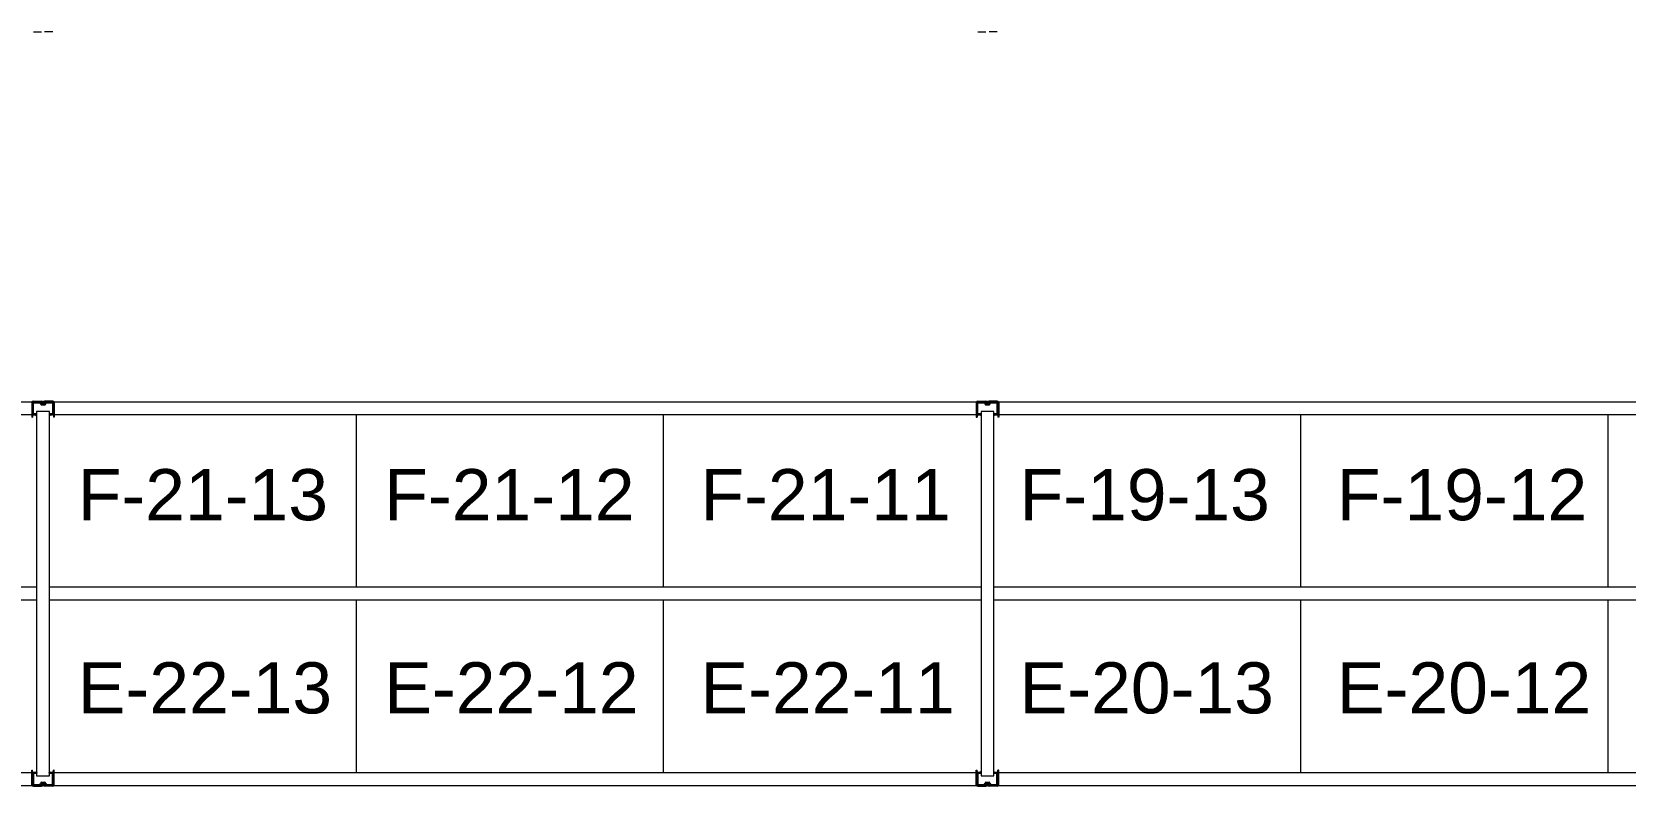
# Model space of a CAD drawing. Header units: inches. Extents: x 2743 to 10591, y -1604 to 5792.
# Drawn here: x 3122.3 to 3371.4, y 3927.9 to 4045.9 of the extents above; entities that cross this region are included whole.
import ezdxf

# ---------------------------------------------------------------- set-up
doc = ezdxf.new("R2010")
doc.units = ezdxf.units.IN
doc.header["$LTSCALE"] = 0.1875
doc.header["$MEASUREMENT"] = 0
for name, color, linetype, lineweight in [('22 Dimension', 7, 'Continuous', 5), ('32 Echelle', 160, 'Continuous', 15), ('33 Poutre', 30, 'Continuous', 15)]:
    doc.layers.add(name, color=color, linetype=linetype, lineweight=lineweight)
doc.styles.add('arial', font='')
doc.styles.get('arial').set_extended_font_data('Arial')

msp = doc.modelspace()

# ---------------------------------------------------------------- hatches: boundary and pattern name
at = {"layer": '32 Echelle'}
for points in [[(3123.08382, 3985.78941), (3123.08382, 3985.97691), (3122.89632, 3985.97691)], [(3123.08382, 3985.78941), (3123.08382, 3985.97691), (3122.89632, 3985.97691)], [(3125.08382, 3985.78941), (3125.08382, 3985.97691), (3125.27132, 3985.97691)], [(3125.08382, 3985.78941), (3125.08382, 3985.97691), (3125.27132, 3985.97691)], [(3270.70882, 3985.78941), (3270.70882, 3985.97691), (3270.52132, 3985.97691)], [(3270.70882, 3985.78941), (3270.70882, 3985.97691), (3270.52132, 3985.97691)], [(3272.70882, 3985.78941), (3272.70882, 3985.97691), (3272.89632, 3985.97691)], [(3272.70882, 3985.78941), (3272.70882, 3985.97691), (3272.89632, 3985.97691)], [(3123.08382, 3930.16441), (3123.08382, 3929.97691), (3122.89632, 3929.97691)], [(3123.08382, 3930.16441), (3123.08382, 3929.97691), (3122.89632, 3929.97691)], [(3125.08382, 3930.16441), (3125.08382, 3929.97691), (3125.27132, 3929.97691)], [(3125.08382, 3930.16441), (3125.08382, 3929.97691), (3125.27132, 3929.97691)], [(3270.70882, 3930.16441), (3270.70882, 3929.97691), (3270.52132, 3929.97691)], [(3270.70882, 3930.16441), (3270.70882, 3929.97691), (3270.52132, 3929.97691)], [(3272.70882, 3930.16441), (3272.70882, 3929.97691), (3272.89632, 3929.97691)], [(3272.70882, 3930.16441), (3272.70882, 3929.97691), (3272.89632, 3929.97691)]]:
    msp.add_hatch(color=256, dxfattribs=at).paths.add_polyline_path(points)

# ---------------------------------------------------------------- linework, layer by layer
at = {"layer": '22 Dimension'}
for p, q in [((3173.08382, 3958.97691), (3173.08382, 3985.97691)), ((3221.08382, 3958.97691), (3221.08382, 3985.97691)), ((3320.70882, 3958.97691), (3320.70882, 3985.97691)), ((3368.70882, 3958.97691), (3368.70882, 3985.97691)), ((3123.08382, 3958.97691), (2977.45882, 3958.97691)), ((3270.70882, 3958.97691), (3125.08382, 3958.97691)), ((3418.33382, 3958.97691), (3272.70882, 3958.97691)), ((3123.08382, 3956.97691), (2977.45882, 3956.97691)), ((3270.70882, 3956.97691), (3125.08382, 3956.97691)), ((3173.08382, 3929.97691), (3173.08382, 3956.97691)), ((3221.08382, 3929.97691), (3221.08382, 3956.97691)), ((3418.33382, 3956.97691), (3272.70882, 3956.97691)), ((3320.70882, 3929.97691), (3320.70882, 3956.97691)), ((3368.70882, 3929.97691), (3368.70882, 3956.97691))]:
    msp.add_line(p, q, dxfattribs=at)
at = {"layer": '32 Echelle', "linetype": 'Continuous', "lineweight": 25}
for p, q in [((3122.45886, 3987.79316), (3122.45886, 3986.16066)), ((3122.45886, 3987.79316), (3122.45886, 3986.16066)), ((3122.54886, 3986.16066), (3122.54886, 3987.79316)), ((3122.54886, 3986.16066), (3122.54886, 3987.79316)), ((3123.57145, 3987.97691), (3122.64261, 3987.97691)), ((3123.57145, 3987.97691), (3122.64261, 3987.97691)), ((3122.64261, 3987.88691), (3123.57145, 3987.88691)), ((3122.64261, 3987.88691), (3123.57145, 3987.88691)), ((3123.6611, 3987.82057), (3123.70501, 3987.67693)), ((3123.6611, 3987.82057), (3123.70501, 3987.67693)), ((3123.79108, 3987.70325), (3123.74717, 3987.84688)), ((3123.79108, 3987.70325), (3123.74717, 3987.84688)), ((3124.2869, 3987.63691), (3123.88073, 3987.63691)), ((3124.2869, 3987.63691), (3123.88073, 3987.63691)), ((3123.88073, 3987.54691), (3124.2869, 3987.54691)), ((3123.88073, 3987.54691), (3124.2869, 3987.54691)), ((3124.42047, 3987.84688), (3124.37655, 3987.70325)), ((3124.42047, 3987.84688), (3124.37655, 3987.70325)), ((3124.46262, 3987.67693), (3124.50653, 3987.82057)), ((3124.46262, 3987.67693), (3124.50653, 3987.82057)), ((3125.52502, 3987.97691), (3124.59619, 3987.97691)), ((3125.52502, 3987.97691), (3124.59619, 3987.97691)), ((3124.59619, 3987.88691), (3125.52502, 3987.88691)), ((3124.59619, 3987.88691), (3125.52502, 3987.88691)), ((3125.61877, 3987.79316), (3125.61877, 3986.16066)), ((3125.61877, 3987.79316), (3125.61877, 3986.16066)), ((3125.70877, 3986.16066), (3125.70877, 3987.79316)), ((3125.70877, 3986.16066), (3125.70877, 3987.79316)), ((3270.08386, 3987.79316), (3270.08386, 3986.16066)), ((3270.08386, 3987.79316), (3270.08386, 3986.16066)), ((3270.17386, 3986.16066), (3270.17386, 3987.79316)), ((3270.17386, 3986.16066), (3270.17386, 3987.79316)), ((3271.19645, 3987.97691), (3270.26761, 3987.97691)), ((3271.19645, 3987.97691), (3270.26761, 3987.97691)), ((3270.26761, 3987.88691), (3271.19645, 3987.88691)), ((3270.26761, 3987.88691), (3271.19645, 3987.88691)), ((3271.2861, 3987.82057), (3271.33001, 3987.67693)), ((3271.2861, 3987.82057), (3271.33001, 3987.67693)), ((3271.41608, 3987.70325), (3271.37217, 3987.84688)), ((3271.41608, 3987.70325), (3271.37217, 3987.84688)), ((3271.9119, 3987.63691), (3271.50573, 3987.63691)), ((3271.9119, 3987.63691), (3271.50573, 3987.63691)), ((3271.50573, 3987.54691), (3271.9119, 3987.54691)), ((3271.50573, 3987.54691), (3271.9119, 3987.54691)), ((3272.04547, 3987.84688), (3272.00155, 3987.70325)), ((3272.04547, 3987.84688), (3272.00155, 3987.70325)), ((3272.08762, 3987.67693), (3272.13153, 3987.82057)), ((3272.08762, 3987.67693), (3272.13153, 3987.82057)), ((3273.15002, 3987.97691), (3272.22119, 3987.97691)), ((3273.15002, 3987.97691), (3272.22119, 3987.97691)), ((3272.22119, 3987.88691), (3273.15002, 3987.88691)), ((3272.22119, 3987.88691), (3273.15002, 3987.88691)), ((3273.24377, 3987.79316), (3273.24377, 3986.16066)), ((3273.24377, 3987.79316), (3273.24377, 3986.16066)), ((3273.33377, 3986.16066), (3273.33377, 3987.79316)), ((3273.33377, 3986.16066), (3273.33377, 3987.79316)), ((3123.05886, 3986.06691), (3122.64261, 3986.06691)), ((3123.05886, 3986.06691), (3122.64261, 3986.06691)), ((3122.64261, 3985.97691), (3123.05886, 3985.97691)), ((3122.64261, 3985.97691), (3123.05886, 3985.97691)), ((3123.05886, 3985.97691), (3123.05886, 3986.06691)), ((3123.05886, 3985.97691), (3123.05886, 3986.06691)), ((3125.52502, 3986.06691), (3125.10877, 3986.06691)), ((3125.10877, 3986.06691), (3125.10877, 3985.97691)), ((3125.52502, 3986.06691), (3125.10877, 3986.06691)), ((3125.10877, 3986.06691), (3125.10877, 3985.97691)), ((3125.10877, 3985.97691), (3125.52502, 3985.97691)), ((3125.10877, 3985.97691), (3125.52502, 3985.97691)), ((3270.68386, 3986.06691), (3270.26761, 3986.06691)), ((3270.68386, 3986.06691), (3270.26761, 3986.06691)), ((3270.26761, 3985.97691), (3270.68386, 3985.97691)), ((3270.26761, 3985.97691), (3270.68386, 3985.97691)), ((3270.68386, 3985.97691), (3270.68386, 3986.06691)), ((3270.68386, 3985.97691), (3270.68386, 3986.06691)), ((3273.15002, 3986.06691), (3272.73377, 3986.06691)), ((3272.73377, 3986.06691), (3272.73377, 3985.97691)), ((3273.15002, 3986.06691), (3272.73377, 3986.06691)), ((3272.73377, 3986.06691), (3272.73377, 3985.97691)), ((3272.73377, 3985.97691), (3273.15002, 3985.97691)), ((3272.73377, 3985.97691), (3273.15002, 3985.97691)), ((3122.45886, 3928.16066), (3122.45886, 3929.79316)), ((3122.45886, 3928.16066), (3122.45886, 3929.79316)), ((3122.54886, 3929.79316), (3122.54886, 3928.16066)), ((3122.54886, 3929.79316), (3122.54886, 3928.16066)), ((3122.64261, 3929.97691), (3123.05886, 3929.97691)), ((3122.64261, 3929.97691), (3123.05886, 3929.97691)), ((3123.05886, 3929.88691), (3122.64261, 3929.88691)), ((3123.05886, 3929.88691), (3122.64261, 3929.88691)), ((3122.64261, 3928.06691), (3123.57145, 3928.06691)), ((3122.64261, 3928.06691), (3123.57145, 3928.06691)), ((3123.57145, 3927.97691), (3122.64261, 3927.97691)), ((3123.57145, 3927.97691), (3122.64261, 3927.97691)), ((3123.05886, 3929.97691), (3123.05886, 3929.88691)), ((3123.05886, 3929.97691), (3123.05886, 3929.88691)), ((3123.6611, 3928.13325), (3123.70501, 3928.27688)), ((3123.6611, 3928.13325), (3123.70501, 3928.27688)), ((3123.79108, 3928.25057), (3123.74717, 3928.10693)), ((3123.79108, 3928.25057), (3123.74717, 3928.10693)), ((3123.88073, 3928.40691), (3124.2869, 3928.40691)), ((3123.88073, 3928.40691), (3124.2869, 3928.40691)), ((3124.2869, 3928.31691), (3123.88073, 3928.31691)), ((3124.2869, 3928.31691), (3123.88073, 3928.31691)), ((3124.42047, 3928.10693), (3124.37655, 3928.25057)), ((3124.42047, 3928.10693), (3124.37655, 3928.25057)), ((3124.46262, 3928.27688), (3124.50653, 3928.13325)), ((3124.46262, 3928.27688), (3124.50653, 3928.13325)), ((3124.59619, 3928.06691), (3125.52502, 3928.06691)), ((3124.59619, 3928.06691), (3125.52502, 3928.06691)), ((3125.52502, 3927.97691), (3124.59619, 3927.97691)), ((3125.52502, 3927.97691), (3124.59619, 3927.97691)), ((3125.10877, 3929.97691), (3125.52502, 3929.97691)), ((3125.10877, 3929.88691), (3125.10877, 3929.97691)), ((3125.10877, 3929.97691), (3125.52502, 3929.97691)), ((3125.10877, 3929.88691), (3125.10877, 3929.97691)), ((3125.52502, 3929.88691), (3125.10877, 3929.88691)), ((3125.52502, 3929.88691), (3125.10877, 3929.88691)), ((3125.61877, 3928.16066), (3125.61877, 3929.79316)), ((3125.61877, 3928.16066), (3125.61877, 3929.79316)), ((3125.70877, 3929.79316), (3125.70877, 3928.16066)), ((3125.70877, 3929.79316), (3125.70877, 3928.16066)), ((3270.08386, 3928.16066), (3270.08386, 3929.79316)), ((3270.08386, 3928.16066), (3270.08386, 3929.79316)), ((3270.17386, 3929.79316), (3270.17386, 3928.16066)), ((3270.17386, 3929.79316), (3270.17386, 3928.16066)), ((3270.26761, 3929.97691), (3270.68386, 3929.97691)), ((3270.26761, 3929.97691), (3270.68386, 3929.97691)), ((3270.68386, 3929.88691), (3270.26761, 3929.88691)), ((3270.68386, 3929.88691), (3270.26761, 3929.88691)), ((3270.26761, 3928.06691), (3271.19645, 3928.06691)), ((3270.26761, 3928.06691), (3271.19645, 3928.06691)), ((3271.19645, 3927.97691), (3270.26761, 3927.97691)), ((3271.19645, 3927.97691), (3270.26761, 3927.97691)), ((3270.68386, 3929.97691), (3270.68386, 3929.88691)), ((3270.68386, 3929.97691), (3270.68386, 3929.88691)), ((3271.2861, 3928.13325), (3271.33001, 3928.27688)), ((3271.2861, 3928.13325), (3271.33001, 3928.27688)), ((3271.41608, 3928.25057), (3271.37217, 3928.10693)), ((3271.41608, 3928.25057), (3271.37217, 3928.10693)), ((3271.50573, 3928.40691), (3271.9119, 3928.40691)), ((3271.50573, 3928.40691), (3271.9119, 3928.40691)), ((3271.9119, 3928.31691), (3271.50573, 3928.31691)), ((3271.9119, 3928.31691), (3271.50573, 3928.31691)), ((3272.04547, 3928.10693), (3272.00155, 3928.25057)), ((3272.04547, 3928.10693), (3272.00155, 3928.25057)), ((3272.08762, 3928.27688), (3272.13153, 3928.13325)), ((3272.08762, 3928.27688), (3272.13153, 3928.13325)), ((3272.22119, 3928.06691), (3273.15002, 3928.06691)), ((3272.22119, 3928.06691), (3273.15002, 3928.06691)), ((3273.15002, 3927.97691), (3272.22119, 3927.97691)), ((3273.15002, 3927.97691), (3272.22119, 3927.97691)), ((3272.73377, 3929.97691), (3273.15002, 3929.97691)), ((3272.73377, 3929.88691), (3272.73377, 3929.97691)), ((3272.73377, 3929.97691), (3273.15002, 3929.97691)), ((3272.73377, 3929.88691), (3272.73377, 3929.97691)), ((3273.15002, 3929.88691), (3272.73377, 3929.88691)), ((3273.15002, 3929.88691), (3272.73377, 3929.88691)), ((3273.24377, 3928.16066), (3273.24377, 3929.79316)), ((3273.24377, 3928.16066), (3273.24377, 3929.79316)), ((3273.33377, 3929.79316), (3273.33377, 3928.16066)), ((3273.33377, 3929.79316), (3273.33377, 3928.16066))]:
    msp.add_line(p, q, dxfattribs=at)
at = {"layer": '32 Echelle'}
for p, q in [((3123.08382, 3985.97691), (3122.89632, 3985.97691)), ((3123.08382, 3985.78941), (3122.89632, 3985.97691)), ((3123.08382, 3985.97691), (3122.89632, 3985.97691)), ((3123.08382, 3985.78941), (3122.89632, 3985.97691)), ((3125.08382, 3986.47691), (3123.08382, 3986.47691)), ((3123.08382, 3986.47691), (3123.08382, 3929.47691)), ((3125.08382, 3986.47691), (3123.08382, 3986.47691)), ((3123.08382, 3986.47691), (3123.08382, 3929.47691)), ((3123.08382, 3985.78941), (3123.08382, 3985.97691)), ((3123.08382, 3985.78941), (3123.08382, 3985.97691)), ((3125.08382, 3929.47691), (3125.08382, 3986.47691)), ((3125.08382, 3929.47691), (3125.08382, 3986.47691)), ((3125.08382, 3985.97691), (3125.27132, 3985.97691)), ((3125.08382, 3985.78941), (3125.08382, 3985.97691)), ((3125.08382, 3985.78941), (3125.27132, 3985.97691)), ((3125.08382, 3985.97691), (3125.27132, 3985.97691)), ((3125.08382, 3985.78941), (3125.08382, 3985.97691)), ((3125.08382, 3985.78941), (3125.27132, 3985.97691)), ((3270.70882, 3985.97691), (3270.52132, 3985.97691)), ((3270.70882, 3985.78941), (3270.52132, 3985.97691)), ((3270.70882, 3985.97691), (3270.52132, 3985.97691)), ((3270.70882, 3985.78941), (3270.52132, 3985.97691)), ((3272.70882, 3986.47691), (3270.70882, 3986.47691)), ((3270.70882, 3986.47691), (3270.70882, 3929.47691)), ((3272.70882, 3986.47691), (3270.70882, 3986.47691)), ((3270.70882, 3986.47691), (3270.70882, 3929.47691)), ((3270.70882, 3985.78941), (3270.70882, 3985.97691)), ((3270.70882, 3985.78941), (3270.70882, 3985.97691)), ((3272.70882, 3929.47691), (3272.70882, 3986.47691)), ((3272.70882, 3929.47691), (3272.70882, 3986.47691)), ((3272.70882, 3985.97691), (3272.89632, 3985.97691)), ((3272.70882, 3985.78941), (3272.70882, 3985.97691)), ((3272.70882, 3985.78941), (3272.89632, 3985.97691)), ((3272.70882, 3985.97691), (3272.89632, 3985.97691)), ((3272.70882, 3985.78941), (3272.70882, 3985.97691)), ((3272.70882, 3985.78941), (3272.89632, 3985.97691)), ((3123.08382, 3930.16441), (3122.89632, 3929.97691)), ((3123.08382, 3930.16441), (3122.89632, 3929.97691)), ((3123.08382, 3930.16441), (3123.08382, 3929.97691)), ((3123.08382, 3930.16441), (3123.08382, 3929.97691)), ((3125.08382, 3930.16441), (3125.08382, 3929.97691)), ((3125.08382, 3930.16441), (3125.27132, 3929.97691)), ((3125.08382, 3930.16441), (3125.08382, 3929.97691)), ((3125.08382, 3930.16441), (3125.27132, 3929.97691)), ((3270.70882, 3930.16441), (3270.52132, 3929.97691)), ((3270.70882, 3930.16441), (3270.52132, 3929.97691)), ((3270.70882, 3930.16441), (3270.70882, 3929.97691)), ((3270.70882, 3930.16441), (3270.70882, 3929.97691)), ((3272.70882, 3930.16441), (3272.70882, 3929.97691)), ((3272.70882, 3930.16441), (3272.89632, 3929.97691)), ((3272.70882, 3930.16441), (3272.70882, 3929.97691)), ((3272.70882, 3930.16441), (3272.89632, 3929.97691)), ((3123.08382, 3929.97691), (3122.89632, 3929.97691)), ((3123.08382, 3929.97691), (3122.89632, 3929.97691)), ((3123.08382, 3929.47691), (3125.08382, 3929.47691)), ((3123.08382, 3929.47691), (3125.08382, 3929.47691)), ((3125.08382, 3929.97691), (3125.27132, 3929.97691)), ((3125.08382, 3929.97691), (3125.27132, 3929.97691)), ((3270.70882, 3929.97691), (3270.52132, 3929.97691)), ((3270.70882, 3929.97691), (3270.52132, 3929.97691)), ((3270.70882, 3929.47691), (3272.70882, 3929.47691)), ((3270.70882, 3929.47691), (3272.70882, 3929.47691)), ((3272.70882, 3929.97691), (3272.89632, 3929.97691)), ((3272.70882, 3929.97691), (3272.89632, 3929.97691))]:
    msp.add_line(p, q, dxfattribs=at)
at = {"layer": '32 Echelle', "linetype": 'Continuous', "lineweight": 25}
for centre, radius, start, end in [((3122.64261, 3987.79316), 0.18375, 90, 180), ((3122.64261, 3987.79316), 0.18375, 90, 180), ((3122.64261, 3987.79316), 0.09375, 90, 180), ((3122.64261, 3987.79316), 0.09375, 90, 180), ((3123.57145, 3987.79316), 0.18375, 17, 90), ((3123.57145, 3987.79316), 0.18375, 17, 90), ((3123.57145, 3987.79316), 0.09375, 17, 90), ((3123.57145, 3987.79316), 0.09375, 17, 90), ((3123.88073, 3987.73066), 0.18375, 197, 270), ((3123.88073, 3987.73066), 0.18375, 197, 270), ((3123.88073, 3987.73066), 0.09375, 197, 270), ((3123.88073, 3987.73066), 0.09375, 197, 270), ((3124.2869, 3987.73066), 0.09375, 270, 343), ((3124.2869, 3987.73066), 0.09375, 270, 343), ((3124.2869, 3987.73066), 0.18375, 270, 343), ((3124.2869, 3987.73066), 0.18375, 270, 343), ((3124.59619, 3987.79316), 0.18375, 90, 163), ((3124.59619, 3987.79316), 0.18375, 90, 163), ((3124.59619, 3987.79316), 0.09375, 90, 163), ((3124.59619, 3987.79316), 0.09375, 90, 163), ((3125.52502, 3987.79316), 0.18375, 0, 90), ((3125.52502, 3987.79316), 0.18375, 0, 90), ((3125.52502, 3987.79316), 0.09375, 0, 90), ((3125.52502, 3987.79316), 0.09375, 0, 90), ((3270.26761, 3987.79316), 0.18375, 90, 180), ((3270.26761, 3987.79316), 0.18375, 90, 180), ((3270.26761, 3987.79316), 0.09375, 90, 180), ((3270.26761, 3987.79316), 0.09375, 90, 180), ((3271.19645, 3987.79316), 0.18375, 17, 90), ((3271.19645, 3987.79316), 0.18375, 17, 90), ((3271.19645, 3987.79316), 0.09375, 17, 90), ((3271.19645, 3987.79316), 0.09375, 17, 90), ((3271.50573, 3987.73066), 0.18375, 197, 270), ((3271.50573, 3987.73066), 0.18375, 197, 270), ((3271.50573, 3987.73066), 0.09375, 197, 270), ((3271.50573, 3987.73066), 0.09375, 197, 270), ((3271.9119, 3987.73066), 0.09375, 270, 343), ((3271.9119, 3987.73066), 0.09375, 270, 343), ((3271.9119, 3987.73066), 0.18375, 270, 343), ((3271.9119, 3987.73066), 0.18375, 270, 343), ((3272.22119, 3987.79316), 0.18375, 90, 163), ((3272.22119, 3987.79316), 0.18375, 90, 163), ((3272.22119, 3987.79316), 0.09375, 90, 163), ((3272.22119, 3987.79316), 0.09375, 90, 163), ((3273.15002, 3987.79316), 0.18375, 0, 90), ((3273.15002, 3987.79316), 0.18375, 0, 90), ((3273.15002, 3987.79316), 0.09375, 0, 90), ((3273.15002, 3987.79316), 0.09375, 0, 90), ((3122.64261, 3986.16066), 0.18375, 180, 270), ((3122.64261, 3986.16066), 0.18375, 180, 270), ((3122.64261, 3986.16066), 0.09375, 180, 270), ((3122.64261, 3986.16066), 0.09375, 180, 270), ((3125.52502, 3986.16066), 0.09375, 270, 0), ((3125.52502, 3986.16066), 0.18375, 270, 0), ((3125.52502, 3986.16066), 0.09375, 270, 0), ((3125.52502, 3986.16066), 0.18375, 270, 0), ((3270.26761, 3986.16066), 0.18375, 180, 270), ((3270.26761, 3986.16066), 0.18375, 180, 270), ((3270.26761, 3986.16066), 0.09375, 180, 270), ((3270.26761, 3986.16066), 0.09375, 180, 270), ((3273.15002, 3986.16066), 0.09375, 270, 0), ((3273.15002, 3986.16066), 0.18375, 270, 0), ((3273.15002, 3986.16066), 0.09375, 270, 0), ((3273.15002, 3986.16066), 0.18375, 270, 0), ((3122.64261, 3929.79316), 0.18375, 90, 180), ((3122.64261, 3929.79316), 0.18375, 90, 180), ((3122.64261, 3928.16066), 0.18375, 180, 270), ((3122.64261, 3928.16066), 0.18375, 180, 270), ((3122.64261, 3929.79316), 0.09375, 90, 180), ((3122.64261, 3929.79316), 0.09375, 90, 180), ((3122.64261, 3928.16066), 0.09375, 180, 270), ((3122.64261, 3928.16066), 0.09375, 180, 270), ((3123.57145, 3928.16066), 0.09375, 270, 343), ((3123.57145, 3928.16066), 0.09375, 270, 343), ((3123.57145, 3928.16066), 0.18375, 270, 343), ((3123.57145, 3928.16066), 0.18375, 270, 343), ((3123.88073, 3928.22316), 0.18375, 90, 163), ((3123.88073, 3928.22316), 0.18375, 90, 163), ((3123.88073, 3928.22316), 0.09375, 90, 163), ((3123.88073, 3928.22316), 0.09375, 90, 163), ((3124.2869, 3928.22316), 0.18375, 17, 90), ((3124.2869, 3928.22316), 0.18375, 17, 90), ((3124.2869, 3928.22316), 0.09375, 17, 90), ((3124.2869, 3928.22316), 0.09375, 17, 90), ((3124.59619, 3928.16066), 0.18375, 197, 270), ((3124.59619, 3928.16066), 0.18375, 197, 270), ((3124.59619, 3928.16066), 0.09375, 197, 270), ((3124.59619, 3928.16066), 0.09375, 197, 270), ((3125.52502, 3929.79316), 0.18375, 0, 90), ((3125.52502, 3929.79316), 0.18375, 0, 90), ((3125.52502, 3929.79316), 0.09375, 0, 90), ((3125.52502, 3929.79316), 0.09375, 0, 90), ((3125.52502, 3928.16066), 0.09375, 270, 0), ((3125.52502, 3928.16066), 0.18375, 270, 0), ((3125.52502, 3928.16066), 0.09375, 270, 0), ((3125.52502, 3928.16066), 0.18375, 270, 0), ((3270.26761, 3929.79316), 0.18375, 90, 180), ((3270.26761, 3929.79316), 0.18375, 90, 180), ((3270.26761, 3928.16066), 0.18375, 180, 270), ((3270.26761, 3928.16066), 0.18375, 180, 270), ((3270.26761, 3929.79316), 0.09375, 90, 180), ((3270.26761, 3929.79316), 0.09375, 90, 180), ((3270.26761, 3928.16066), 0.09375, 180, 270), ((3270.26761, 3928.16066), 0.09375, 180, 270), ((3271.19645, 3928.16066), 0.09375, 270, 343), ((3271.19645, 3928.16066), 0.09375, 270, 343), ((3271.19645, 3928.16066), 0.18375, 270, 343), ((3271.19645, 3928.16066), 0.18375, 270, 343), ((3271.50573, 3928.22316), 0.18375, 90, 163), ((3271.50573, 3928.22316), 0.18375, 90, 163), ((3271.50573, 3928.22316), 0.09375, 90, 163), ((3271.50573, 3928.22316), 0.09375, 90, 163), ((3271.9119, 3928.22316), 0.18375, 17, 90), ((3271.9119, 3928.22316), 0.18375, 17, 90), ((3271.9119, 3928.22316), 0.09375, 17, 90), ((3271.9119, 3928.22316), 0.09375, 17, 90), ((3272.22119, 3928.16066), 0.18375, 197, 270), ((3272.22119, 3928.16066), 0.18375, 197, 270), ((3272.22119, 3928.16066), 0.09375, 197, 270), ((3272.22119, 3928.16066), 0.09375, 197, 270), ((3273.15002, 3929.79316), 0.18375, 0, 90), ((3273.15002, 3929.79316), 0.18375, 0, 90), ((3273.15002, 3929.79316), 0.09375, 0, 90), ((3273.15002, 3929.79316), 0.09375, 0, 90), ((3273.15002, 3928.16066), 0.09375, 270, 0), ((3273.15002, 3928.16066), 0.18375, 270, 0), ((3273.15002, 3928.16066), 0.09375, 270, 0), ((3273.15002, 3928.16066), 0.18375, 270, 0)]:
    msp.add_arc(centre, radius, start, end, dxfattribs=at)
at = {"layer": '33 Poutre'}
for p, q in [((3122.57782, 4045.85791), (3123.83982, 4045.85791)), ((3125.58982, 4045.85791), (3124.32782, 4045.85791)), ((3270.20282, 4045.85791), (3271.46482, 4045.85791)), ((3273.21482, 4045.85791), (3271.95282, 4045.85791)), ((2978.20882, 3987.97691), (3122.33382, 3987.97691)), ((3122.33382, 3987.97691), (3122.33382, 3985.97691)), ((3122.33382, 3987.85191), (3122.33382, 3985.59591)), ((3122.45282, 3987.85191), (3122.45282, 3985.59591)), ((3122.57782, 3988.09591), (3123.83982, 3988.09591)), ((3123.83982, 3987.97691), (3122.57782, 3987.97691)), ((3123.96482, 3987.63691), (3123.96482, 3987.85191)), ((3123.96482, 3987.63691), (3124.08382, 3987.63691)), ((3124.08382, 3987.63691), (3124.08382, 3987.85191)), ((3124.08382, 3987.63691), (3124.08382, 3987.85191)), ((3124.20282, 3987.63691), (3124.08382, 3987.63691)), ((3124.20282, 3987.63691), (3124.20282, 3987.85191)), ((3125.58982, 3988.09591), (3124.32782, 3988.09591)), ((3124.32782, 3987.97691), (3125.58982, 3987.97691)), ((3125.71482, 3987.85191), (3125.71482, 3985.59591)), ((3125.83382, 3987.97691), (3269.95882, 3987.97691)), ((3125.83382, 3987.97691), (3125.83382, 3985.97691)), ((3125.83382, 3987.85191), (3125.83382, 3985.59591)), ((3269.95882, 3987.97691), (3269.95882, 3985.97691)), ((3269.95882, 3987.85191), (3269.95882, 3985.59591)), ((3270.07782, 3987.85191), (3270.07782, 3985.59591)), ((3270.20282, 3988.09591), (3271.46482, 3988.09591)), ((3271.46482, 3987.97691), (3270.20282, 3987.97691)), ((3271.58982, 3987.63691), (3271.58982, 3987.85191)), ((3271.58982, 3987.63691), (3271.70882, 3987.63691)), ((3271.70882, 3987.63691), (3271.70882, 3987.85191)), ((3271.70882, 3987.63691), (3271.70882, 3987.85191)), ((3271.82782, 3987.63691), (3271.70882, 3987.63691)), ((3271.82782, 3987.63691), (3271.82782, 3987.85191)), ((3273.21482, 3988.09591), (3271.95282, 3988.09591)), ((3271.95282, 3987.97691), (3273.21482, 3987.97691)), ((3273.33982, 3987.85191), (3273.33982, 3985.59591)), ((3273.45882, 3987.97691), (3417.58382, 3987.97691)), ((3273.45882, 3987.97691), (3273.45882, 3985.97691)), ((3273.45882, 3987.85191), (3273.45882, 3985.59591)), ((2978.20882, 3985.97691), (3122.33382, 3985.97691)), ((3122.33382, 3985.59591), (3122.45282, 3985.59591)), ((3125.83382, 3985.59591), (3125.71482, 3985.59591)), ((3125.83382, 3985.97691), (3269.95882, 3985.97691)), ((3269.95882, 3985.59591), (3270.07782, 3985.59591)), ((3273.45882, 3985.59591), (3273.33982, 3985.59591)), ((3273.45882, 3985.97691), (3417.58382, 3985.97691)), ((3122.33382, 3928.10191), (3122.33382, 3930.35791)), ((3122.33382, 3930.35791), (3122.45282, 3930.35791)), ((3122.45282, 3928.10191), (3122.45282, 3930.35791)), ((3125.83382, 3930.35791), (3125.71482, 3930.35791)), ((3125.71482, 3928.10191), (3125.71482, 3930.35791)), ((3125.83382, 3928.10191), (3125.83382, 3930.35791)), ((3269.95882, 3928.10191), (3269.95882, 3930.35791)), ((3269.95882, 3930.35791), (3270.07782, 3930.35791)), ((3270.07782, 3928.10191), (3270.07782, 3930.35791)), ((3273.45882, 3930.35791), (3273.33982, 3930.35791)), ((3273.33982, 3928.10191), (3273.33982, 3930.35791)), ((3273.45882, 3928.10191), (3273.45882, 3930.35791)), ((2978.20882, 3929.97691), (3122.33382, 3929.97691)), ((2978.20882, 3927.97691), (3122.33382, 3927.97691)), ((3122.33382, 3927.97691), (3122.33382, 3929.97691)), ((3123.83982, 3927.97691), (3122.57782, 3927.97691)), ((3122.57782, 3927.85791), (3123.83982, 3927.85791)), ((3123.96482, 3928.31691), (3123.96482, 3928.10191)), ((3123.96482, 3928.31691), (3124.08382, 3928.31691)), ((3124.08382, 3928.31691), (3124.08382, 3928.10191)), ((3124.08382, 3928.31691), (3124.08382, 3928.10191)), ((3124.20282, 3928.31691), (3124.08382, 3928.31691)), ((3124.20282, 3928.31691), (3124.20282, 3928.10191)), ((3124.32782, 3927.97691), (3125.58982, 3927.97691)), ((3125.58982, 3927.85791), (3124.32782, 3927.85791)), ((3125.83382, 3929.97691), (3269.95882, 3929.97691)), ((3125.83382, 3927.97691), (3125.83382, 3929.97691)), ((3125.83382, 3927.97691), (3269.95882, 3927.97691)), ((3269.95882, 3927.97691), (3269.95882, 3929.97691)), ((3271.46482, 3927.97691), (3270.20282, 3927.97691)), ((3270.20282, 3927.85791), (3271.46482, 3927.85791)), ((3271.58982, 3928.31691), (3271.58982, 3928.10191)), ((3271.58982, 3928.31691), (3271.70882, 3928.31691)), ((3271.70882, 3928.31691), (3271.70882, 3928.10191)), ((3271.70882, 3928.31691), (3271.70882, 3928.10191)), ((3271.82782, 3928.31691), (3271.70882, 3928.31691)), ((3271.82782, 3928.31691), (3271.82782, 3928.10191)), ((3271.95282, 3927.97691), (3273.21482, 3927.97691)), ((3273.21482, 3927.85791), (3271.95282, 3927.85791)), ((3273.45882, 3929.97691), (3417.58382, 3929.97691)), ((3273.45882, 3927.97691), (3273.45882, 3929.97691)), ((3273.45882, 3927.97691), (3417.58382, 3927.97691))]:
    msp.add_line(p, q, dxfattribs=at)
for centre, radius, start, end in [((3122.57782, 3987.85191), 0.244, 90, 180), ((3122.57782, 3987.85191), 0.125, 90, 180), ((3123.83982, 3987.85191), 0.244, 0, 90), ((3123.83982, 3987.85191), 0.125, 0, 90), ((3124.32782, 3987.85191), 0.244, 90, 180), ((3124.32782, 3987.85191), 0.125, 90, 180), ((3125.58982, 3987.85191), 0.244, 0, 90), ((3125.58982, 3987.85191), 0.125, 0, 90), ((3270.20282, 3987.85191), 0.244, 90, 180), ((3270.20282, 3987.85191), 0.125, 90, 180), ((3271.46482, 3987.85191), 0.244, 0, 90), ((3271.46482, 3987.85191), 0.125, 0, 90), ((3271.95282, 3987.85191), 0.244, 90, 180), ((3271.95282, 3987.85191), 0.125, 90, 180), ((3273.21482, 3987.85191), 0.244, 0, 90), ((3273.21482, 3987.85191), 0.125, 0, 90), ((3122.57782, 3928.10191), 0.244, 180, 270), ((3122.57782, 3928.10191), 0.125, 180, 270), ((3123.83982, 3928.10191), 0.125, 270, 0), ((3123.83982, 3928.10191), 0.244, 270, 0), ((3124.32782, 3928.10191), 0.244, 180, 270), ((3124.32782, 3928.10191), 0.125, 180, 270), ((3125.58982, 3928.10191), 0.244, 270, 0), ((3125.58982, 3928.10191), 0.125, 270, 0), ((3270.20282, 3928.10191), 0.244, 180, 270), ((3270.20282, 3928.10191), 0.125, 180, 270), ((3271.46482, 3928.10191), 0.125, 270, 0), ((3271.46482, 3928.10191), 0.244, 270, 0), ((3271.95282, 3928.10191), 0.244, 180, 270), ((3271.95282, 3928.10191), 0.125, 180, 270), ((3273.21482, 3928.10191), 0.244, 270, 0), ((3273.21482, 3928.10191), 0.125, 270, 0)]:
    msp.add_arc(centre, radius, start, end, dxfattribs=at)

# ---------------------------------------------------------------- texts
at = {"layer": '22 Dimension', "char_height": 8, "attachment_point": 1, "style": 'arial'}
for s, insert in [('{\\fArial Unicode MS|b0|i0|c0|p2;\\C8;F-21-13}', (3129.50758, 3977.45686)), ('{\\fArial Unicode MS|b0|i0|c0|p2;\\C8;F-21-12}', (3177.42095, 3977.45686)), ('{\\fArial Unicode MS|b0|i0|c0|p2;\\C8;F-21-11}', (3226.83748, 3977.45686)), ('{\\fArial Unicode MS|b0|i0|c0|p2;\\C8;F-19-13}', (3276.72746, 3977.45686)), ('{\\fArial Unicode MS|b0|i0|c0|p2;\\C8;F-19-12}', (3326.3319, 3977.45686)), ('{\\fArial Unicode MS|b0|i0|c0|p2;\\C8;E-22-13}', (3129.50758, 3947.23307)), ('{\\fArial Unicode MS|b0|i0|c0|p2;\\C8;E-22-12}', (3177.42095, 3947.23307)), ('{\\fArial Unicode MS|b0|i0|c0|p2;\\C8;E-22-11}', (3226.83748, 3947.23307)), ('{\\fArial Unicode MS|b0|i0|c0|p2;\\C8;E-20-13}', (3276.72746, 3947.23307)), ('{\\fArial Unicode MS|b0|i0|c0|p2;\\C8;E-20-12}', (3326.3319, 3947.23307))]:
    msp.add_mtext_dynamic_manual_height_columns(s, width=68.8901007, gutter_width=5, heights=[0], dxfattribs=dict(at, insert=insert))

doc.saveas('drawing.dxf')
